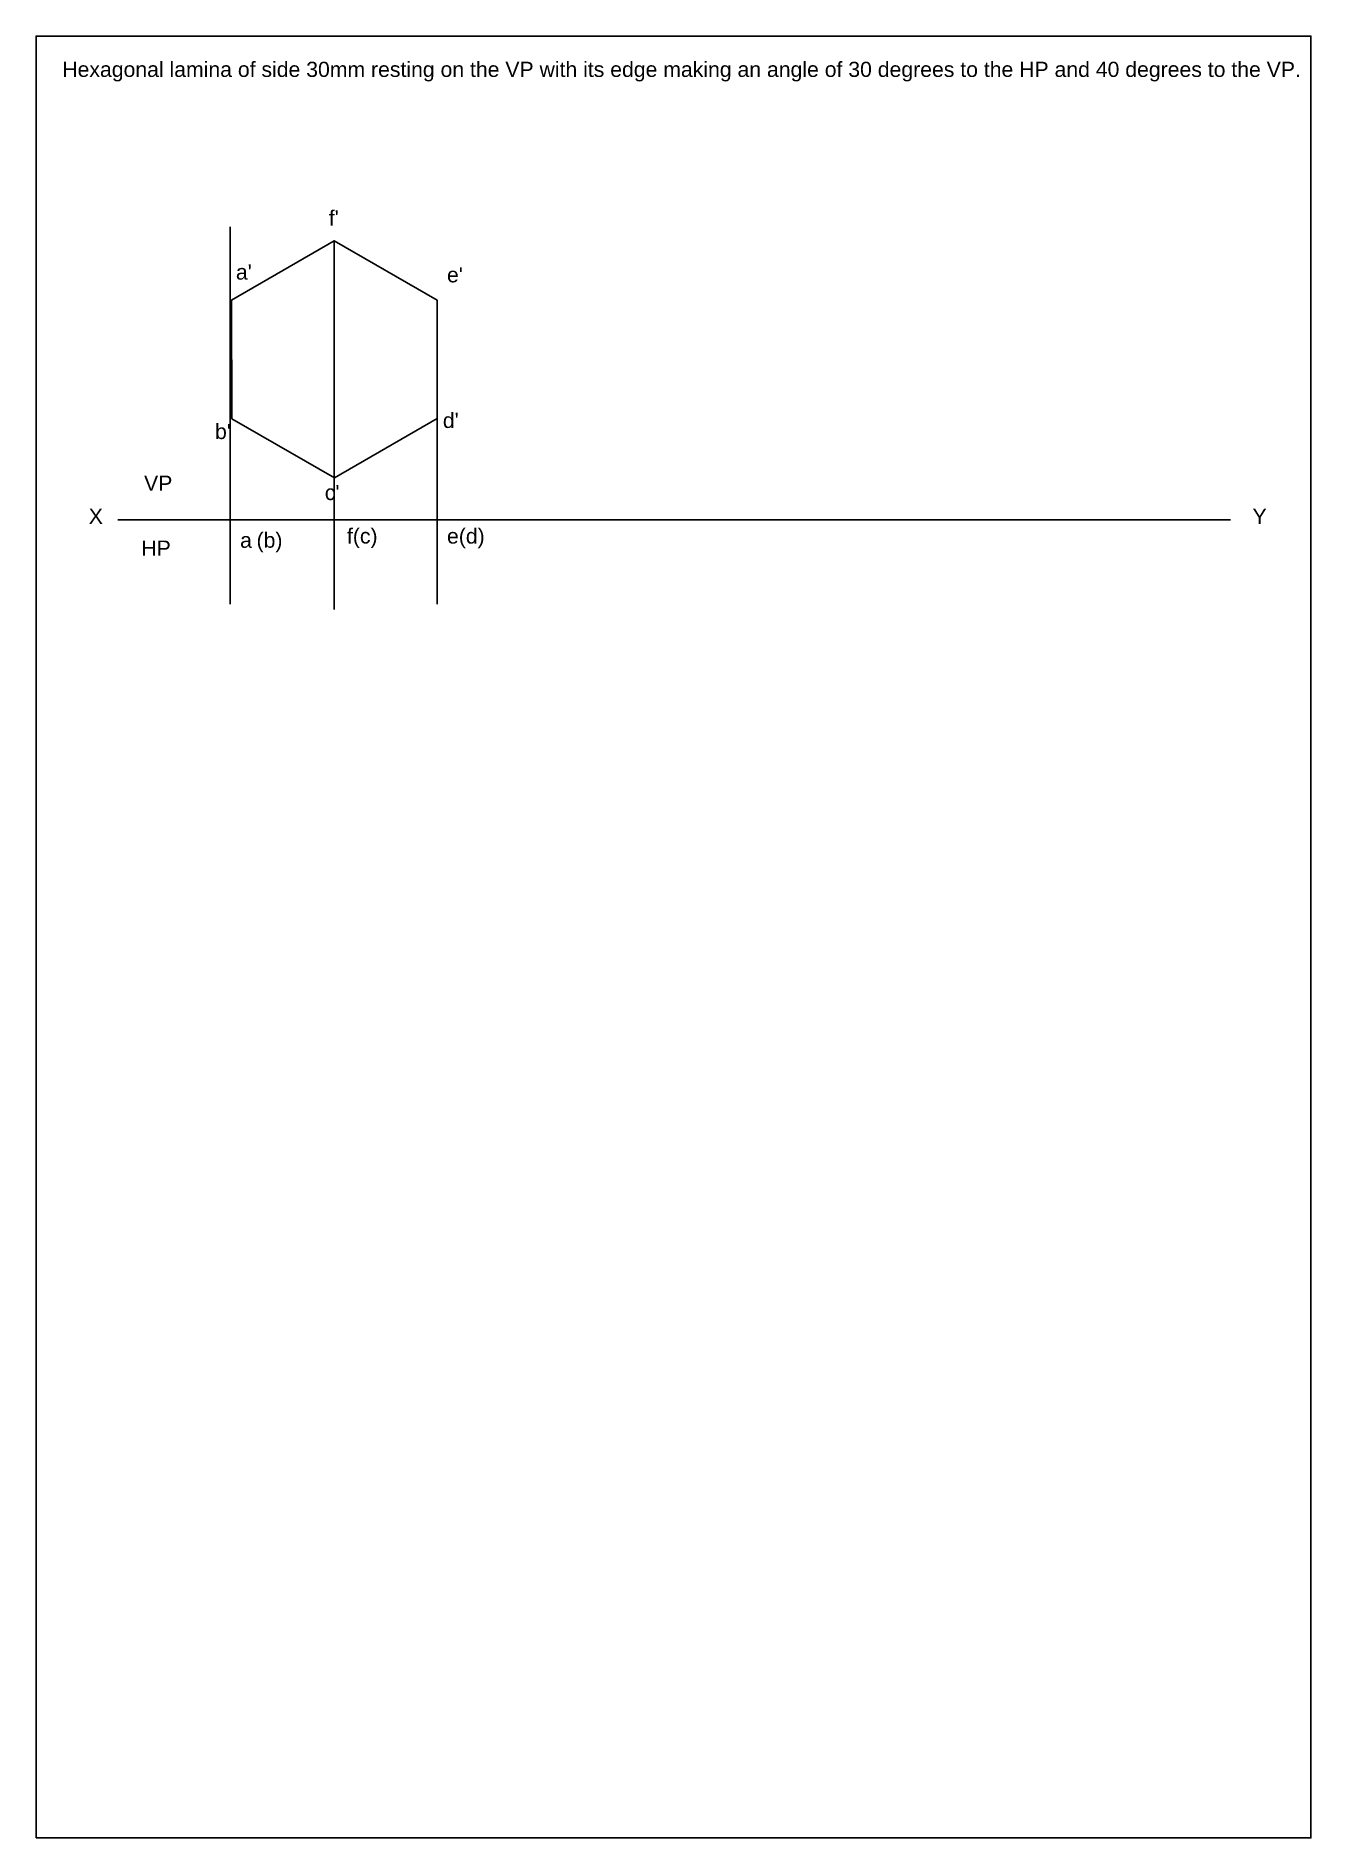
# Model space of a CAD drawing. Header units: millimetres. Extents: x 0 to 210, y 0 to 297.
import ezdxf

# ---------------------------------------------------------------- set-up
doc = ezdxf.new("R2010")
doc.units = ezdxf.units.MM
doc.styles.get("Standard").update_dxf_attribs({"font": 'arial.ttf'})

msp = doc.modelspace()

# ---------------------------------------------------------------- linework, layer by layer
for p, q in [((32, 265.54), (32, 203.38)), ((49.13, 263.25), (49.13, 202.46)), ((66.06, 253.49), (66.06, 203.38)), ((196.73, 217.27), (13.46, 217.27)), ((31.7, 217.27), (196.73, 217.27))]:
    msp.add_line(p, q)
for points in [[(0, 0), (210, 0), (210, 297), (0, 297)], [(49.16, 224.17), (66.08, 233.96), (66.06, 253.49), (49.13, 263.25), (32.22, 253.47), (32.23, 233.93)]]:
    msp.add_lwpolyline(points, close=True)

# ---------------------------------------------------------------- texts
at = {"char_height": 2.5, "attachment_point": 1}
for s, width, heights, insert in [('Hexagonal lamina of side 30mm resting on the VP with its edge making an angle of 30 degrees to the HP and 40 degrees to the VP.', 202.114, [0], (4.32, 292.76)), ("f'", 2.5, [3], (48.22, 268.27)), ("a'", 6.3826, [2.54], (32.92, 259.35)), ("e'", 6.3826, [2.54], (67.69, 258.9)), ("d'", 6.3826, [0], (67.01, 234.9)), ("b'", 6.3826, [0], (29.48, 233.07)), ('VP', 6.3826, [0], (17.79, 224.55)), ("c'", 6.3826, [0], (47.56, 223.02)), ('X', 6.3826, [0], (8.68, 219.09)), ('Y', 6.3826, [0], (200.38, 219.09)), ('HP', 6.3826, [0], (17.34, 213.85)), ('a', 6.3826, [0], (33.61, 215.15)), ('(b)', 6.3826, [2.54], (36.32, 215.16)), ('f(c)', 2.5, [3], (51.21, 215.85)), ('e(d)', 6.3826, [2.54], (67.69, 215.84))]:
    msp.add_mtext_dynamic_manual_height_columns(s, width=width, gutter_width=12.5, heights=heights, dxfattribs=dict(at, insert=insert))

doc.saveas('drawing.dxf')
